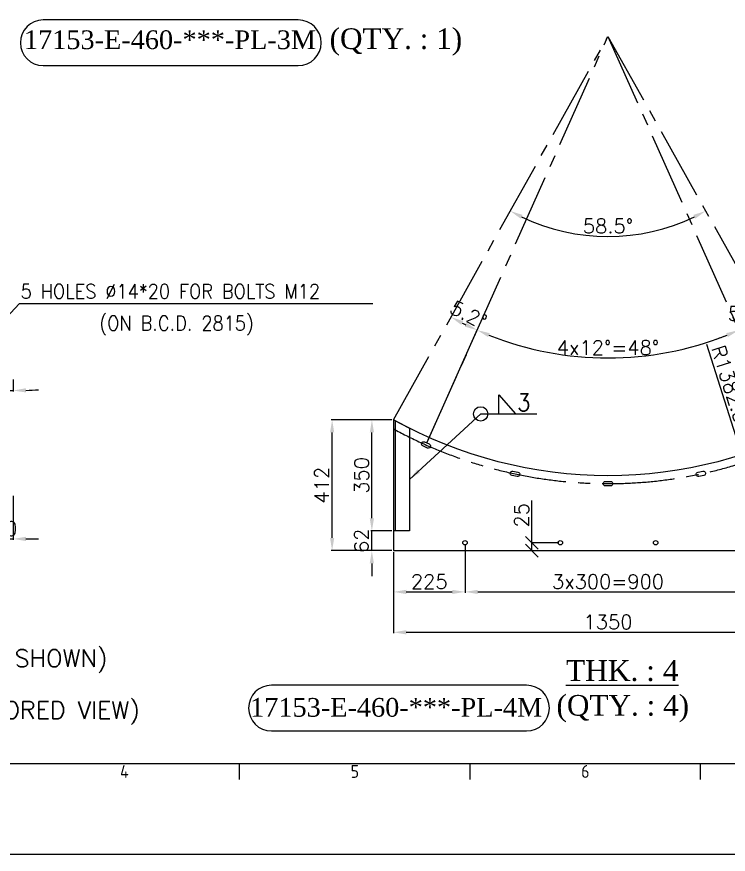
# Model space of a CAD drawing. Header units: inches. Extents: x 212980 to 238967, y -33384 to 2238.
# Drawn here: x 225464 to 227703, y -20732 to -18096 of the extents above; entities that cross this region are included whole.
import ezdxf
from ezdxf.enums import TextEntityAlignment as Align

# ---------------------------------------------------------------- set-up
doc = ezdxf.new("R2010")
doc.units = ezdxf.units.IN
doc.header["$LTSCALE"] = 15
doc.header["$MEASUREMENT"] = 0
doc.linetypes.add('CENTER2', pattern=[28.575, 19.05, -3.175, 3.175, -3.175])
doc.layers.get('Defpoints').update_dxf_attribs({"lineweight": 0})
for name, color, linetype in [('3-TEXT', 7, 'Continuous'), ('5', 8, 'Continuous'), ('CADRE', 5, 'Continuous')]:
    doc.layers.add(name, color=color, linetype=linetype)
doc.styles.add('ISO Proportional', font='isocp.shx')
doc.styles.add('ROMANS', font='ROMANS.shx')
doc.styles.add('style10', font='romans.shx', dxfattribs={"height": 25})
doc.styles.add('style7', font='times.ttf', dxfattribs={"height": 24})
doc.dimstyles.new('11', dxfattribs={"dimtxt": 45, "dimasz": 40, "dimexe": 3, "dimexo": 5, "dimgap": 10, "dimtad": 1, "dimdec": 0, "dimdsep": 46, "dimtxsty": 'ROMANS', "dimcen": 2.5, "dimclrd": 6, "dimclre": 6, "dimclrt": 2, "dimadec": 0, "dimazin": 0, "dimtfac": 1, "dimtdec": 0, "dimtmove": 0, "dimatfit": 3, "dimfxl": 1, "dimarcsym": 0})

# ---------------------------------------------------------------- blocks, each defined once
blk = doc.blocks.new('KADR')
at = {"layer": 'CADRE', "color": 2}
for p, q in [((226374.3, -7198.2), (226374.3, -7100.9)), ((227769.7, -7198.2), (227769.7, -7100.9)), ((229165, -7198.2), (229165, -7100.9))]:
    blk.add_line(p, q, dxfattribs=at)
at = {"layer": 'CADRE', "color": 1}
blk.add_lwpolyline([(220145.5, -7651), (243248.6, -7651), (243248.6, 8686.2), (220145.5, 8686.2)], close=True, dxfattribs=at)
at = {"layer": 'CADRE'}
blk.add_lwpolyline([(220695.6, -7100.9), (242698.5, -7100.9), (242698.5, 8136.1), (220695.6, 8136.1)], close=True, dxfattribs=at)
at = {"layer": 'CADRE', "color": 2, "style": 'ISO Proportional'}
for s, p in [('4', (225676.6, -7149.5)), ('5', (227072, -7149.5)), ('6', (228467.4, -7149.5))]:
    blk.add_text(s, height=77.8, dxfattribs=at).set_placement(p, align=Align.MIDDLE)
blk = doc.blocks.new('*D397')
at = {"color": 6, "lineweight": -2, "ltscale": 200, "transparency": 16777216}
for p, q in [((225402.5, -19578.6), (225402.5, -19742.4)), ((225452.5, -19603.6), (225452.5, -19742.4)), ((225362.5, -19739.4), (225322.5, -19739.4)), ((225402.5, -19739.4), (225452.5, -19739.4)), ((225492.5, -19739.4), (225532.5, -19739.4))]:
    blk.add_line(p, q, dxfattribs=at)
at = {"color": 6, "ltscale": 200, "transparency": 16777216}
for points in [[(225362.5, -19732.7), (225362.5, -19746), (225402.5, -19739.4)], [(225492.5, -19732.7), (225492.5, -19746), (225452.5, -19739.4)]]:
    blk.add_solid(points, dxfattribs=at)
at = {"layer": 'Defpoints', "color": 0, "ltscale": 200, "transparency": 16777216}
for p in [(225402.5, -19573.6), (225452.5, -19598.6), (225452.5, -19739.4)]:
    blk.add_point(p, dxfattribs=at)
at = {"color": 2, "ltscale": 200, "transparency": 16777216, "insert": (225427.5, -19706.9), "char_height": 45, "attachment_point": 5, "style": 'ROMANS'}
blk.add_mtext('50', dxfattribs=at)
blk = doc.blocks.new('*D402')
at = {"color": 6, "lineweight": -2, "ltscale": 200, "transparency": 16777216}
for p, q in [((225337.5, -19237.1), (225334.2, -19269.3)), ((225452.5, -19237.8), (225452.5, -19275.5))]:
    blk.add_line(p, q, dxfattribs=at)
for start, end in [(259.9396, 261.9698), (264, 270), (272.0302, 274.0604)]:
    blk.add_arc((225452.5, -18143.6), 1128.9, start, end, dxfattribs=at)
at = {"color": 6, "ltscale": 200, "transparency": 16777216}
for points in [[(225295.6, -19254.8), (225294, -19268.1), (225334.5, -19266.3)], [(225492.6, -19278.5), (225492.3, -19265.1), (225452.5, -19272.5)]]:
    blk.add_solid(points, dxfattribs=at)
at = {"layer": 'Defpoints', "color": 0, "ltscale": 200, "transparency": 16777216}
for p in [(225452.5, -18143.6), (225338.1, -19232.1), (225452.5, -19232.8), (225373.7, -19269.8)]:
    blk.add_point(p, dxfattribs=at)
at = {"color": 2, "ltscale": 200, "transparency": 16777216, "insert": (225409.8, -19245.8), "char_height": 45, "attachment_point": 5, "style": 'ROMANS'}
blk.add_mtext('6°', dxfattribs=at)
blk = doc.blocks.new('*D405')
at = {"color": 6, "lineweight": -2, "ltscale": 200, "transparency": 16777216}
for p, q in [((226644.5, -19364.4), (226453.3, -19364.4)), ((226456.3, -19736.4), (226456.3, -19404.4)), ((226644.5, -19776.4), (226453.3, -19776.4))]:
    blk.add_line(p, q, dxfattribs=at)
at = {"color": 6, "ltscale": 200, "transparency": 16777216}
for points in [[(226449.7, -19404.4), (226463, -19404.4), (226456.3, -19364.4)], [(226449.7, -19736.4), (226463, -19736.4), (226456.3, -19776.4)]]:
    blk.add_solid(points, dxfattribs=at)
at = {"layer": 'Defpoints', "color": 0, "ltscale": 200, "transparency": 16777216}
for p in [(226456.3, -19364.4), (226649.5, -19364.4), (226649.5, -19776.4)]:
    blk.add_point(p, dxfattribs=at)
at = {"color": 2, "ltscale": 200, "transparency": 16777216, "insert": (226423.8, -19570.4), "char_height": 45, "attachment_point": 5, "rotation": 90, "style": 'ROMANS'}
blk.add_mtext('412', dxfattribs=at)
blk = doc.blocks.new('*D406')
at = {"color": 6, "lineweight": -2, "ltscale": 200, "transparency": 16777216}
for p, q in [((226581.2, -19674.4), (226581.2, -19634.4)), ((226644.5, -19714.4), (226578.2, -19714.4)), ((226581.2, -19776.4), (226581.2, -19714.4)), ((226610, -19776.4), (226578.2, -19776.4)), ((226581.2, -19816.4), (226581.2, -19856.4))]:
    blk.add_line(p, q, dxfattribs=at)
at = {"color": 6, "ltscale": 200, "transparency": 16777216}
for points in [[(226574.6, -19674.4), (226587.9, -19674.4), (226581.2, -19714.4)], [(226574.6, -19816.4), (226587.9, -19816.4), (226581.2, -19776.4)]]:
    blk.add_solid(points, dxfattribs=at)
at = {"layer": 'Defpoints', "color": 0, "ltscale": 200, "transparency": 16777216}
for p in [(226581.2, -19714.4), (226649.5, -19714.4), (226615, -19776.4)]:
    blk.add_point(p, dxfattribs=at)
at = {"color": 2, "ltscale": 200, "transparency": 16777216, "insert": (226548.7, -19745.4), "char_height": 45, "attachment_point": 5, "rotation": 90, "style": 'ROMANS'}
blk.add_mtext('62', dxfattribs=at)
blk = doc.blocks.new('*D407')
at = {"color": 6, "lineweight": -2, "ltscale": 200, "transparency": 16777216}
for p, q in [((226624.2, -19364.4), (226578.5, -19364.4)), ((226581.5, -19674.4), (226581.5, -19404.4)), ((226606.4, -19714.4), (226578.5, -19714.4))]:
    blk.add_line(p, q, dxfattribs=at)
at = {"color": 6, "ltscale": 200, "transparency": 16777216}
for points in [[(226574.8, -19404.4), (226588.1, -19404.4), (226581.5, -19364.4)], [(226574.8, -19674.4), (226588.1, -19674.4), (226581.5, -19714.4)]]:
    blk.add_solid(points, dxfattribs=at)
at = {"layer": 'Defpoints', "color": 0, "ltscale": 200, "transparency": 16777216}
for p in [(226581.5, -19364.4), (226629.2, -19364.4), (226611.4, -19714.4)]:
    blk.add_point(p, dxfattribs=at)
at = {"color": 2, "ltscale": 200, "transparency": 16777216, "insert": (226549, -19539.4), "char_height": 45, "attachment_point": 5, "rotation": 90, "style": 'ROMANS'}
blk.add_mtext('350', dxfattribs=at)
blk = doc.blocks.new('*D411')
at = {"color": 6, "lineweight": -2, "ltscale": 200, "transparency": 16777216}
for p, q in [((226649.5, -19781.4), (226649.5, -20036.3)), ((227999.5, -19781.4), (227999.5, -20036.3)), ((226689.5, -20033.3), (227959.5, -20033.3))]:
    blk.add_line(p, q, dxfattribs=at)
at = {"color": 6, "ltscale": 200, "transparency": 16777216}
for points in [[(226689.5, -20026.7), (226689.5, -20040), (226649.5, -20033.3)], [(227959.5, -20026.7), (227959.5, -20040), (227999.5, -20033.3)]]:
    blk.add_solid(points, dxfattribs=at)
at = {"layer": 'Defpoints', "color": 0, "ltscale": 200, "transparency": 16777216}
for p in [(226649.5, -19776.4), (227999.5, -19776.4), (227999.5, -20033.3)]:
    blk.add_point(p, dxfattribs=at)
at = {"color": 2, "ltscale": 200, "transparency": 16777216, "insert": (227324.5, -20000.8), "char_height": 45, "attachment_point": 5, "style": 'ROMANS'}
blk.add_mtext('1350', dxfattribs=at)
blk = doc.blocks.new('*D412')
at = {"color": 6, "lineweight": -2, "ltscale": 200, "transparency": 16777216}
for p, q in [((226874.5, -19756.4), (226874.5, -19909.2)), ((226649.5, -19881.6), (226649.5, -19909.2)), ((226689.5, -19906.2), (226834.5, -19906.2))]:
    blk.add_line(p, q, dxfattribs=at)
at = {"color": 6, "ltscale": 200, "transparency": 16777216}
for points in [[(226689.5, -19899.6), (226689.5, -19912.9), (226649.5, -19906.2)], [(226834.5, -19899.6), (226834.5, -19912.9), (226874.5, -19906.2)]]:
    blk.add_solid(points, dxfattribs=at)
at = {"layer": 'Defpoints', "color": 0, "ltscale": 200, "transparency": 16777216}
for p in [(226874.5, -19751.4), (226649.5, -19876.6), (226874.5, -19906.2)]:
    blk.add_point(p, dxfattribs=at)
at = {"color": 2, "ltscale": 200, "transparency": 16777216, "insert": (226762, -19873.7), "char_height": 45, "attachment_point": 5, "style": 'ROMANS'}
blk.add_mtext('225', dxfattribs=at)
blk = doc.blocks.new('*D413')
at = {"color": 6, "lineweight": -2, "ltscale": 200, "transparency": 16777216}
for p, q in [((226874.5, -19756.4), (226874.5, -19909.2)), ((227774.5, -19756.4), (227774.5, -19909.2)), ((226914.5, -19906.2), (227734.5, -19906.2))]:
    blk.add_line(p, q, dxfattribs=at)
at = {"color": 6, "ltscale": 200, "transparency": 16777216}
for points in [[(226914.5, -19899.6), (226914.5, -19912.9), (226874.5, -19906.2)], [(227734.5, -19899.6), (227734.5, -19912.9), (227774.5, -19906.2)]]:
    blk.add_solid(points, dxfattribs=at)
at = {"layer": 'Defpoints', "color": 0, "ltscale": 200, "transparency": 16777216}
for p in [(226874.5, -19751.4), (227774.5, -19751.4), (227774.5, -19906.2)]:
    blk.add_point(p, dxfattribs=at)
at = {"color": 2, "ltscale": 200, "transparency": 16777216, "insert": (227324.5, -19873.7), "char_height": 45, "attachment_point": 5, "style": 'ROMANS'}
blk.add_mtext('3x300=900', dxfattribs=at)
blk = doc.blocks.new('_Oblique')
at = {"color": 0, "linetype": 'ByBlock', "lineweight": -2}
blk.add_line((-0.5, -0.5), (0.5, 0.5), dxfattribs=at)
blk = doc.blocks.new('*D415')
at = {"color": 6, "lineweight": -2, "ltscale": 200, "transparency": 16777216}
for p, q in [((227085.2, -19751.4), (227085.2, -19618.5)), ((227169.5, -19751.4), (227082.2, -19751.4)), ((227085.2, -19776.4), (227085.2, -19751.4)), ((227066.5, -19776.4), (227088.2, -19776.4))]:
    blk.add_line(p, q, dxfattribs=at)
at = {"layer": 'Defpoints', "color": 0, "ltscale": 200, "transparency": 16777216}
for p in [(227085.2, -19751.4), (227174.5, -19751.4), (227061.5, -19776.4)]:
    blk.add_point(p, dxfattribs=at)
at = {"color": 6, "lineweight": -2, "ltscale": 200, "transparency": 16777216, "xscale": 40, "yscale": 40, "zscale": 40}
for p, rotation in [((227085.2, -19751.4), 90), ((227085.2, -19776.4), 270)]:
    blk.add_blockref('_Oblique', p, dxfattribs=dict(at, rotation=rotation))
at = {"color": 2, "ltscale": 200, "transparency": 16777216, "insert": (227052.7, -19664.9), "char_height": 45, "attachment_point": 5, "rotation": 90, "style": 'ROMANS'}
blk.add_mtext('25', dxfattribs=at)
blk = doc.blocks.new('*D428')
at = {"color": 6, "lineweight": -2, "ltscale": 200, "transparency": 16777216}
blk.add_arc((227324.5, -18157.9), 1011.9, 243.0396, 243.7351, dxfattribs=at)
at = {"color": 6, "ltscale": 200, "transparency": 16777216}
for points in [[(226862.5, -19065.7), (226868.8, -19054), (226830.4, -19041)], [(226879.5, -19059.3), (226873.8, -19071.4), (226912.9, -19082.3)]]:
    blk.add_solid(points, dxfattribs=at)
at = {"layer": 'Defpoints', "color": 0, "ltscale": 200, "transparency": 16777216}
for p in [(227324.5, -18157.9), (227324.5, -18157.9), (226857.5, -19055.6), (226649.5, -19364.4), (226754.8, -19437.3)]:
    blk.add_point(p, dxfattribs=at)
at = {"color": 2, "ltscale": 200, "transparency": 16777216, "insert": (226885.7, -19033.6), "char_height": 45, "attachment_point": 5, "rotation": 333.3873, "style": 'ROMANS'}
blk.add_mtext('5.2°', dxfattribs=at)
blk = doc.blocks.new('*D429')
at = {"color": 6, "lineweight": -2, "ltscale": 200, "transparency": 16777216}
for p, q in [((227717.7, -19041.1), (227737.3, -19085.1)), ((226756.9, -19432.7), (226914.1, -19079.6))]:
    blk.add_line(p, q, dxfattribs=at)
blk.add_arc((227324.5, -18157.9), 1011.9, 248.2649, 291.7351, dxfattribs=at)
at = {"color": 6, "ltscale": 200, "transparency": 16777216}
for points in [[(226947.1, -19104), (226952.3, -19091.7), (226912.9, -19082.3)], [(227696.6, -19091.7), (227701.8, -19104), (227736.1, -19082.3)]]:
    blk.add_solid(points, dxfattribs=at)
at = {"layer": 'Defpoints', "color": 0, "ltscale": 200, "transparency": 16777216}
for p in [(227324.5, -18157.9), (227715.7, -19036.5), (227183.6, -19160), (226754.8, -19437.3)]:
    blk.add_point(p, dxfattribs=at)
at = {"color": 2, "ltscale": 200, "transparency": 16777216, "insert": (227324.5, -19137.3), "char_height": 45, "attachment_point": 5, "style": 'ROMANS'}
blk.add_mtext('4x12%%D=48°', dxfattribs=at)
blk = doc.blocks.new('*D430')
at = {"color": 6, "lineweight": -2, "ltscale": 200, "transparency": 16777216}
for p, q in [((227805, -19016.8), (227820, -19043.6)), ((227717.7, -19041.1), (227737.3, -19085.1))]:
    blk.add_line(p, q, dxfattribs=at)
for start, end in [(301.4903, 303.7552), (294, 299.2254), (289.4701, 291.7351)]:
    blk.add_arc((227324.5, -18157.9), 1011.9, start, end, dxfattribs=at)
at = {"color": 6, "ltscale": 200, "transparency": 16777216}
for points in [[(227856.4, -19026.5), (227849.7, -19015), (227818.5, -19041)], [(227696.6, -19091.7), (227701.8, -19104), (227736.1, -19082.3)]]:
    blk.add_solid(points, dxfattribs=at)
at = {"layer": 'Defpoints', "color": 0, "ltscale": 200, "transparency": 16777216}
for p in [(227324.5, -18157.9), (227802.5, -19012.4), (227715.7, -19036.5), (227791.5, -19055.6)]:
    blk.add_point(p, dxfattribs=at)
at = {"color": 2, "ltscale": 200, "transparency": 16777216, "insert": (227761.5, -19030.6), "char_height": 45, "attachment_point": 5, "style": 'ROMANS'}
blk.add_mtext('5.2°', dxfattribs=at)
blk = doc.blocks.new('*D431')
at = {"color": 6, "lineweight": -2, "ltscale": 200, "transparency": 16777216}
blk.add_arc((227324.5, -18157.9), 629.5, 244.4162, 295.5838, dxfattribs=at)
at = {"color": 6, "ltscale": 200, "transparency": 16777216}
for points in [[(227049.6, -18731.5), (227055.7, -18719.7), (227017.1, -18707.2)], [(227593.2, -18719.7), (227599.4, -18731.5), (227631.8, -18707.2)]]:
    blk.add_solid(points, dxfattribs=at)
at = {"layer": 'Defpoints', "color": 0, "ltscale": 200, "transparency": 16777216}
for p in [(227324.5, -18157.9), (227324.5, -18157.9), (227218, -18778.3), (226649.5, -19364.4), (227999.5, -19364.4)]:
    blk.add_point(p, dxfattribs=at)
at = {"color": 2, "ltscale": 200, "transparency": 16777216, "insert": (227324.5, -18754.8), "char_height": 45, "attachment_point": 5, "style": 'ROMANS'}
blk.add_mtext('58.5°', dxfattribs=at)
blk = doc.blocks.new('*D432')
at = {"color": 6, "lineweight": -2, "ltscale": 200, "transparency": 16777216}
blk.add_line((227634, -19126.4), (227733.1, -19436.7), dxfattribs=at)
at = {"color": 6, "ltscale": 200, "transparency": 16777216}
blk.add_solid([(227739.5, -19434.6), (227726.8, -19438.7), (227745.3, -19474.8)], dxfattribs=at)
at = {"layer": 'Defpoints', "color": 0, "ltscale": 200, "transparency": 16777216}
for p in [(227324.5, -18157.9), (227745.3, -19474.8)]:
    blk.add_point(p, dxfattribs=at)
at = {"color": 2, "ltscale": 200, "transparency": 16777216, "insert": (227708.4, -19252.6), "char_height": 45, "attachment_point": 5, "rotation": 287.7229, "style": 'ROMANS'}
blk.add_mtext('R1382.5', dxfattribs=at)

msp = doc.modelspace()

# ---------------------------------------------------------------- linework, layer by layer
at = {"color": 3, "linetype": 'CENTER2', "ltscale": 0.8}
for p, q in [((226649.46, -19364.39), (227324.46, -18157.88)), ((226754.83, -19437.3), (227324.46, -18157.88)), ((227324.46, -18157.88), (227999.46, -19364.39)), ((227324.46, -18157.88), (227894.1, -19437.3))]:
    msp.add_line(p, q, dxfattribs=at)
at = {"color": 7, "ltscale": 200}
for p, q in [((226649.46, -19364.39), (226699.46, -19391.04)), ((226654.46, -19366.95), (226654.46, -19714.39)), ((226699.46, -19391.04), (226699.46, -19714.39)), ((226699.46, -19714.39), (226649.46, -19714.39))]:
    msp.add_line(p, q, dxfattribs=at)
at = {"color": 4}
msp.add_lwpolyline([(227999.46, -19364.39, -0.2607168), (226649.46, -19364.39), (226649.46, -19776.38), (227999.46, -19776.38), (227999.46, -19364.39)], format="xyb", dxfattribs=at)
for points in [[(226741.83, -19446.83, -1), (226747.52, -19434.04), (226762.14, -19440.55, -1), (226756.44, -19453.34)], [(227022.55, -19539.8, -1), (227025.46, -19526.11), (227041.11, -19529.44, -1), (227038.2, -19543.13)], [(227610.73, -19543.13, -1), (227607.82, -19529.44), (227623.47, -19526.11, -1), (227626.38, -19539.8)], [(227316.46, -19572.38, -1), (227316.46, -19558.38), (227332.46, -19558.38, -1), (227332.46, -19572.38)]]:
    msp.add_lwpolyline(points, format="xyb", close=True)
at = {"color": 7, "ltscale": 200}
for centre in [(226874.46, -19751.38), (227174.46, -19751.38), (227174.46, -19751.38), (227474.46, -19751.38), (227474.46, -19751.38)]:
    msp.add_circle(centre, 7, dxfattribs=at)
at = {"color": 3, "linetype": 'CENTER2', "ltscale": 0.8}
msp.add_arc((227324.46, -18157.88), 1407.5, 241.34244, 298.65756, dxfattribs=at)
at = {"layer": '3-TEXT', "color": 2}
for p, q in [((226980.51, -19345.9), (226980.51, -19286.44)), ((226980.51, -19286.44), (227033.77, -19345.9))]:
    msp.add_line(p, q, dxfattribs=at)
msp.add_circle((226923.87, -19345.9), 22.65, dxfattribs=at)
at = {"layer": '5', "color": 6}
for points in [[(225546.89, -18249.67), (226349.91, -18249.67, 1), (226349.91, -18105.95), (225546.89, -18105.95, 1)], [(226265.25, -20343.68), (227068.28, -20343.68, 1), (227068.28, -20199.96), (226265.25, -20199.96, 1)]]:
    msp.add_lwpolyline(points, format="xyb", close=True, dxfattribs=at)

# ---------------------------------------------------------------- block references
at = {"color": 11, "xscale": 0.5198400000000001, "yscale": 0.5198400000000001, "zscale": 0.5198400000000001}
msp.add_blockref('KADR', (108486.73, -16754.63), dxfattribs=at)

# ---------------------------------------------------------------- texts
at = {"color": 2, "lineweight": 0, "style": 'ROMANS', "width": 0.9}
for s, height, p in [('5 HOLES %%C14*20 FOR BOLTS M12', 45.5, (225475.83, -18983.07)), ('(ON B.C.D. 2815) ', 45.5, (225723.55, -19083.18)), ('3', 54.65, (227038.55, -19337.16))]:
    msp.add_text(s, height=height, dxfattribs=at).set_placement(p)
at = {"layer": '3-TEXT', "color": 2, "style": 'style10'}
for s, p in [('(ACC.TO VIEW SHOWN)', (224931.44, -20142.55)), ('(ACC.TO MIRRORED VIEW)', (224922.31, -20305.63))]:
    msp.add_text(s, height=55, dxfattribs=at).set_placement(p)
at = {"layer": '5', "color": 2, "style": 'style7'}
for s, height, p in [('(QTY. : 1)', 65, (226656.97, -18164.86)), ('17153-E-460-***-PL-3M', 58.905, (225945.96, -18168.2)), ('17153-E-460-***-PL-4M', 58.905, (226657.81, -20269.54)), ('(QTY. : 4)', 65, (227371.06, -20263.16))]:
    msp.add_text(s, height=height, dxfattribs=at).set_placement(p, align=Align.MIDDLE_CENTER)
msp.add_text('%%UTHK. : 4', height=65.45, dxfattribs=at).set_placement((227192.18, -20186.49))

# ---------------------------------------------------------------- dimensions: what is measured, and where the dimension line sits
at = {"color": 7, "ltscale": 200}
for base, center, p1, p2, override, picture, middle in [((225373.72, -19269.76), (225452.47, -18143.58), (225452.47, -19232.75), (225338.06, -19232.13), {"dimtmove": 1}, '*D402', (225409.84, -19245.76)), ((227791.47, -19055.62), (227324.46, -18157.88), (227802.54, -19012.41), (227715.67, -19036.53), {"dimadec": 1, "dimtmove": 1}, '*D430', (227761.5, -19030.64))]:
    dim = msp.add_angular_dim_3p(base=base, center=center, p1=p1, p2=p2, dimstyle='11', override=override, dxfattribs=at)
    dim.commit()
    dim.dimension.update_dxf_attribs({"geometry": picture, "text_midpoint": middle, "dimtype": 165})
dim = msp.add_angular_dim_2l(base=(226857.46, -19055.62), line1=((226754.83, -19437.3), (227324.46, -18157.88)), line2=((226649.46, -19364.39), (227324.46, -18157.88)), dimstyle='11', override={"dimadec": 1}, dxfattribs=at)
dim.commit()
dim.dimension.update_dxf_attribs({"geometry": '*D428', "text_midpoint": (226871.16, -19062.61), "dimtype": 162})
dim = msp.add_angular_dim_2l(base=(227217.95, -18778.26), line1=((226649.46, -19364.39), (227324.46, -18157.88)), line2=((227324.46, -18157.88), (227999.46, -19364.39)), dimstyle='11', override={"dimadec": 1}, dxfattribs=at)
dim.commit()
dim.dimension.update_dxf_attribs({"geometry": '*D431', "text_midpoint": (227324.46, -18754.84)})
dim = msp.add_angular_dim_3p(base=(227183.63, -19159.97), center=(227324.46, -18157.88), p1=(227715.67, -19036.53), p2=(226754.83, -19437.3), text='4x12%%D=<>', dimstyle='11', override={"dimtmove": 1}, dxfattribs=at)
dim.commit()
dim.dimension.update_dxf_attribs({"geometry": '*D429', "text_midpoint": (227324.46, -19137.32)})
dim = msp.add_radius_dim(center=(227324.46, -18157.88), mpoint=(227745.32, -19474.76), dimstyle='11', override={"dimdec": 1}, dxfattribs=at)
dim.commit()
dim.dimension.update_dxf_attribs({"geometry": '*D432', "text_midpoint": (227677.48, -19262.48), "dimtype": 164})
for base, p1, p2, picture, middle in [((226456.34, -19364.39), (226649.46, -19776.38), (226649.46, -19364.39), '*D405', (226423.84, -19570.39)), ((226581.46, -19364.39), (226611.35, -19714.39), (226629.18, -19364.39), '*D407', (226548.96, -19539.39))]:
    dim = msp.add_linear_dim(base=base, p1=p1, p2=p2, angle=90, dimstyle='11', dxfattribs=at)
    dim.commit()
    dim.dimension.update_dxf_attribs({"geometry": picture, "text_midpoint": middle})
dim = msp.add_linear_dim(base=(225452.47, -19739.37), p1=(225402.47, -19573.58), p2=(225452.47, -19598.58), dimstyle='11', override={"dimtmove": 1}, dxfattribs=at)
dim.commit()
dim.dimension.update_dxf_attribs({"geometry": '*D397', "text_midpoint": (225427.47, -19739.37), "dimtype": 160})
dim = msp.add_linear_dim(base=(226581.24, -19714.39), p1=(226615.02, -19776.38), p2=(226649.46, -19714.39), angle=90, dimstyle='11', dxfattribs=at)
dim.commit()
dim.dimension.update_dxf_attribs({"geometry": '*D406', "text_midpoint": (226581.24, -19745.39), "dimtype": 160})
dim = msp.add_linear_dim(base=(227085.23, -19751.38), p1=(227061.46, -19776.38), p2=(227174.46, -19751.38), angle=90, dimstyle='11', override={"dimblk1": 'Oblique', "dimblk2": 'Oblique', "dimsah": 1}, dxfattribs=at)
dim.commit()
dim.dimension.update_dxf_attribs({"geometry": '*D415', "text_midpoint": (227052.73, -19664.95)})
for base, p1, p2, picture, middle in [((226874.46, -19906.23), (226649.46, -19876.63), (226874.46, -19751.38), '*D412', (226761.96, -19873.73)), ((227999.46, -20033.33), (226649.46, -19776.38), (227999.46, -19776.38), '*D411', (227324.46, -20000.83))]:
    dim = msp.add_linear_dim(base=base, p1=p1, p2=p2, dimstyle='11', dxfattribs=at)
    dim.commit()
    dim.dimension.update_dxf_attribs({"geometry": picture, "text_midpoint": middle})
dim = msp.add_linear_dim(base=(227774.46, -19906.23), p1=(226874.46, -19751.38), p2=(227774.46, -19751.38), text='3x300=<>', dimstyle='11', override={"dimtmove": 1}, dxfattribs=at)
dim.commit()
dim.dimension.update_dxf_attribs({"geometry": '*D413', "text_midpoint": (227324.46, -19873.73)})

# ---------------------------------------------------------------- leaders
at = {"ltscale": 200}
msp.add_leader([(225019.69, -19475.53), (225472.54, -18998.84), (226584.71, -18998.84)], dimstyle='11', override={"dimadec": 1}, dxfattribs=at)
msp.add_leader([(226699.46, -19552.71), (226923.87, -19345.9), (227100.07, -19345.9)], dimstyle='11')

doc.saveas('drawing.dxf')
